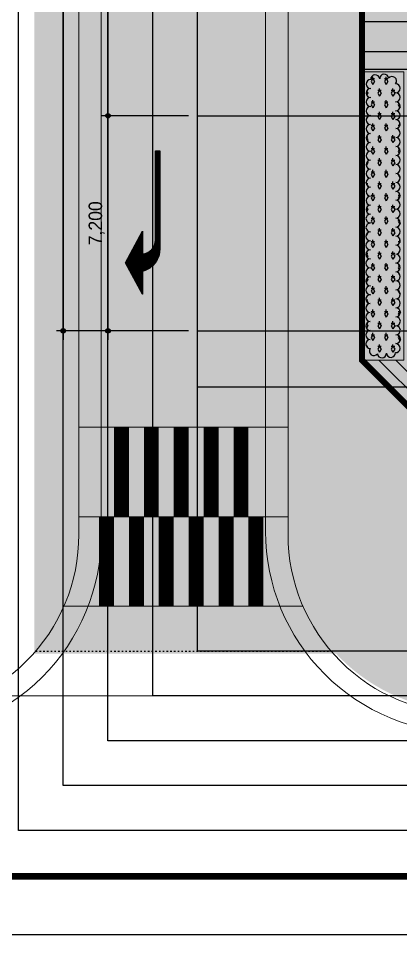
# Model space of a CAD drawing. Header units: millimetres. Extents: x -223175 to 287756, y -120611 to 352956.
# Drawn here: x 107279 to 120074, y 235212 to 265894 of the extents above; entities that cross this region are included whole.
import ezdxf

# ---------------------------------------------------------------- set-up
doc = ezdxf.new("R2010")
doc.units = ezdxf.units.MM
doc.header["$LTSCALE"] = 50
doc.header["$PDMODE"] = 35
for name, pattern in [('XREF 평면도$0$CEN', [62, 60, -1, 0, -1]), ('XREF 평면도$0$L2-2', [2.5, 1, -1.5]), ('XREF 평면도$0$PHANTOM', [25, 20, -1, 1, -1, 1, -1])]:
    doc.linetypes.add(name, pattern=pattern)
doc.layers.get('DEFPOINTS').update_dxf_attribs({"color": 108})
for name, color, linetype in [('FORM$0$FO_OUT', 1, 'Continuous'), ('I-SOLID(제외영역)', 253, 'Continuous'), ('XREF 평면도$0$0-조경ha', 251, 'Continuous'), ('XREF 평면도$0$0MARK', 7, 'Continuous'), ('XREF 평면도$0$0자전거횡단도', 7, 'Continuous'), ('XREF 평면도$0$_관목_Out', 8, 'Continuous'), ('XREF 평면도$0$_관목_Plant', 42, 'Continuous'), ('XREF 평면도$0$CEN', 1, 'XREF 평면도$0$CEN'), ('XREF 평면도$0$DIM', 7, 'Continuous'), ('XREF 평면도$0$F_HAT', 8, 'Continuous'), ('XREF 평면도$0$SITE', 1, 'XREF 평면도$0$PHANTOM')]:
    doc.layers.add(name, color=color, linetype=linetype)
doc.layers.add('XREF 평면도$0$0-조경pl', color=6, linetype='Continuous', lineweight=0)
doc.layers.add('XREF 평면도$0$0개선도로', color=7, linetype='Continuous', lineweight=0)
doc.styles.add('XREF 평면도$0$돋움', font='')
doc.styles.get('XREF 평면도$0$돋움').set_extended_font_data('Dotum')
doc.dimstyles.new('XREF 평면도$0$50', dxfattribs={"dimscale": 50, "dimtxt": 3, "dimasz": 1, "dimexe": 1.5, "dimexo": 2, "dimgap": 0.75, "dimtad": 1, "dimdec": 0, "dimdsep": 46, "dimlunit": 6, "dimtxsty": 'XREF 평면도$0$돋움', "dimblk": 'XREF 평면도$0$DIMDOT', "dimcen": -1, "dimdle": 1.5, "dimclrt": 3, "dimadec": 8, "dimazin": 0, "dimtfac": 1, "dimtdec": 0, "dimtix": 1, "dimtmove": 2, "dimatfit": 3, "dimldrblk": 'XREF 평면도$0$DIMDOT', "dimfxl": 1, "dimarcsym": 0})

# ---------------------------------------------------------------- blocks, each defined once
blk = doc.blocks.new('FORM')
at = {"color": 4}
blk.add_lwpolyline([(32, 581), (757.5, 581), (757.5, 13), (32, 13), (32, 581)], dxfattribs=at)
at = {"layer": 'DEFPOINTS', "ltscale": 0.3}
blk.add_lwpolyline([(32, 581), (827, 581), (827, 13), (32, 13)], close=True, dxfattribs=at)
at = {"layer": 'FORM$0$FO_OUT'}
blk.add_lwpolyline([(0, 0), (0, 594), (840, 594), (840, 0)], close=True, dxfattribs=at)
at = {"layer": 'FORM$0$FO_OUT', "color": 7, "const_width": 1.5}
blk.add_lwpolyline([(827, 13), (32, 13), (32, 581), (827, 581)], close=True, dxfattribs=at)
blk = doc.blocks.new('XREF 평면도$0$1층조경')
at = {"layer": 'XREF 평면도$0$_관목_Plant'}
h = blk.add_hatch(dxfattribs=at)
h.set_pattern_fill('HMALCHAE', color=256, scale=600, style=0)
h.set_pattern_definition([(240, (-71433.13, -101284.68), (225, -389.71143), [112.5, -337.5]), (300, (-71433.13, -101284.68), (450, -3e-07), [112.5, -337.5]), (0, (-71489.38, -101284.68), (225, 389.71143), [112.5, -337.5]), (90, (-71433.13, -101284.68), (-225, 389.71143), [60, -719.42286]), (300, (-71489.44, -101382.2), (450, -3e-07), [112.5, -337.5]), (240, (-71376.8, -101382.2), (225, -389.71143), [112.5, -337.5])])
edge = h.paths.add_edge_path()
edge.add_arc((47639, 162306), 150, 89.8928, 269.8928)
edge.add_arc((47638, 162006), 150, 89.8928, 269.8928)
edge.add_arc((47638, 161706), 150, 89.8928, 269.8928)
edge.add_arc((47637, 161406), 150, 89.8928, 269.8928)
edge.add_arc((47637, 161106), 150, 89.8928, 269.8928)
edge.add_arc((47636, 160806), 150, 89.8928, 269.8928)
edge.add_arc((47636, 160506), 150, 89.8928, 269.8928)
edge.add_arc((47635, 160206), 150, 89.8928, 269.8928)
edge.add_arc((47634, 159906), 150, 89.8928, 269.8928)
edge.add_arc((47634, 159606), 150, 89.8928, 269.8928)
edge.add_arc((47633, 159306), 150, 89.8928, 269.8928)
edge.add_arc((47633, 159006), 150, 89.8928, 269.8928)
edge.add_arc((47632, 158706), 150, 89.8928, 269.8928)
edge.add_arc((47632, 158406), 150, 89.8928, 269.8928)
edge.add_arc((47631, 158106), 150, 89.8928, 269.8928)
edge.add_arc((47630, 157806), 150, 89.8928, 269.8928)
edge.add_arc((47630, 157506), 150, 89.8928, 269.8928)
edge.add_arc((47629, 157206), 150, 89.8928, 269.8928)
edge.add_arc((47629, 156906), 150, 89.8928, 269.8928)
edge.add_arc((47628, 156606), 150, 89.8928, 269.8928)
edge.add_arc((47628, 156306), 150, 89.8928, 269.8928)
edge.add_arc((47627, 156006), 150, 89.8928, 269.8928)
edge.add_arc((47627, 155706), 150, 89.8928, 269.8928)
edge.add_arc((47626, 155406), 150, 89.8928, 269.8928)
edge.add_arc((47625, 155106), 150, 89.8928, 269.8928)
edge.add_arc((47625, 154806), 150, 89.8928, 269.8928)
edge.add_arc((47624, 154506), 150, 89.8928, 269.8928)
edge.add_arc((47624, 154206), 150, 89.8928, 269.8928)
edge.add_arc((47623, 153906), 150, 89.8928, 269.8928)
edge.add_arc((47623, 153606), 150, 89.8928, 269.8928)
edge.add_arc((47744, 153368), 150, 144.0837, 324.0837)
edge.add_arc((48015, 153289), 150, 183.4382, 3.4382)
edge.add_arc((48314, 153307), 150, 183.4382, 3.4382)
edge.add_arc((48472, 153466), 150, 266.8595, 86.8595)
edge.add_arc((48481, 153766), 150, 270.0546, 90.0546)
edge.add_arc((48480, 154066), 150, 270.0546, 90.0546)
edge.add_arc((48480, 154366), 150, 270.0546, 90.0546)
edge.add_arc((48480, 154666), 150, 270.0546, 90.0546)
edge.add_arc((48479, 154966), 150, 270.0546, 90.0546)
edge.add_arc((48479, 155266), 150, 270.0546, 90.0546)
edge.add_arc((48479, 155566), 150, 270.0546, 90.0546)
edge.add_arc((48479, 155866), 150, 270.0546, 90.0546)
edge.add_arc((48478, 156166), 150, 270.0546, 90.0546)
edge.add_arc((48478, 156466), 150, 270.0546, 90.0546)
edge.add_arc((48478, 156766), 150, 270.0546, 90.0546)
edge.add_arc((48477, 157066), 150, 270.0546, 90.0546)
edge.add_arc((48477, 157366), 150, 270.0546, 90.0546)
edge.add_arc((48477, 157666), 150, 270.0546, 90.0546)
edge.add_arc((48477, 157966), 150, 270.0546, 90.0546)
edge.add_arc((48476, 158266), 150, 270.0546, 90.0546)
edge.add_arc((48476, 158566), 150, 270.0546, 90.0546)
edge.add_arc((48476, 158866), 150, 270.0546, 90.0546)
edge.add_arc((48475, 159166), 150, 270.0546, 90.0546)
edge.add_arc((48475, 159466), 150, 270.0546, 90.0546)
edge.add_arc((48475, 159766), 150, 270.0546, 90.0546)
edge.add_arc((48475, 160066), 150, 270.0546, 90.0546)
edge.add_arc((48474, 160366), 150, 270.0546, 90.0546)
edge.add_arc((48474, 160666), 150, 270.0546, 90.0546)
edge.add_arc((48474, 160966), 150, 270.0546, 90.0546)
edge.add_arc((48473, 161266), 150, 270.0546, 90.0546)
edge.add_arc((48473, 161566), 150, 270.0546, 90.0546)
edge.add_arc((48473, 161866), 150, 270.0546, 90.0546)
edge.add_arc((48473, 162166), 150, 270.0546, 90.0546)
edge.add_arc((48355, 162409), 150, 321.538, 141.538)
edge.add_arc((48088, 162491), 150, 4.491, 184.491)
edge.add_arc((47789, 162468), 150, 4.3332, 184.3332)
edge.add_arc((47639, 162456), 0.0306, 4.3332, 184.3332)
at = {"layer": 'XREF 평면도$0$0-조경ha'}
for p, q in [((47912, 153064), (51590, 149386)), ((48477, 153064), (51590, 149951))]:
    blk.add_line(p, q, dxfattribs=at)
for points in [[(52042, 164391), (47346, 164391)], [(52042, 163391), (47346, 163391)], [(50832, 162391), (50832, 162791), (47346, 162791)]]:
    blk.add_lwpolyline(points, dxfattribs=at)
at = {"layer": 'XREF 평면도$0$0-조경pl'}
blk.add_lwpolyline([(48742, 153064), (48742, 162722), (47346, 162722), (47346, 153064)], close=True, dxfattribs=at)
at = {"layer": 'XREF 평면도$0$_관목_Out'}
blk.add_lwpolyline([(47639, 162456, 1), (47639, 162156, 1), (47638, 161856, 1), (47637, 161556, 1), (47637, 161256, 1), (47636, 160956, 1), (47636, 160656, 1), (47635, 160356, 1), (47635, 160056, 1), (47634, 159756, 1), (47634, 159456, 1), (47633, 159156, 1), (47632, 158856, 1), (47632, 158556, 1), (47631, 158256, 1), (47631, 157956, 1), (47630, 157656, 1), (47630, 157356, 1), (47629, 157056, 1), (47629, 156756, 1), (47628, 156456, 1), (47627, 156156, 1), (47627, 155856, 1), (47626, 155556, 1), (47626, 155256, 1), (47625, 154956, 1), (47625, 154656, 1), (47624, 154356, 1), (47623, 154056, 1), (47623, 153756, 1), (47622, 153456, 1), (47622, 153456, 1), (47865, 153280, 1), (47865, 153280, 1), (48165, 153298, 1), (48464, 153316, 1), (48464, 153316, 1), (48481, 153616, 1), (48481, 153616, 1), (48480, 153916, 1), (48480, 154216, 1), (48480, 154516, 1), (48480, 154816, 1), (48479, 155116, 1), (48479, 155416, 1), (48479, 155716, 1), (48478, 156016, 1), (48478, 156316, 1), (48478, 156616, 1), (48478, 156916, 1), (48477, 157216, 1), (48477, 157516, 1), (48477, 157816, 1), (48476, 158116, 1), (48476, 158416, 1), (48476, 158716, 1), (48476, 159016, 1), (48475, 159316, 1), (48475, 159616, 1), (48475, 159916, 1), (48474, 160216, 1), (48474, 160516, 1), (48474, 160816, 1), (48474, 161116, 1), (48473, 161416, 1), (48473, 161716, 1), (48473, 162016, 1), (48472, 162316, 1), (48472, 162316, 1), (48237, 162503, 1), (48237, 162503, 1), (47938, 162479, 1), (47938, 162479, 1), (47639, 162456, 1)], format="xyb", close=True, dxfattribs=at)
blk = doc.blocks.new('*X2038')
at = {"color": 0}
for p, q in [((1263.5, 961.9), (1264, 961.9)), ((1263.5, 960), (1265, 960)), ((1263.5, 958.1), (1266, 958.1)), ((1263.5, 956.2), (1267.1, 956.2)), ((1263.5, 954.4), (1268.1, 954.4)), ((1263.5, 952.5), (1269.1, 952.5)), ((1263.5, 950.6), (1270.1, 950.6)), ((1263.5, 948.8), (1271.1, 948.8)), ((1263.5, 946.9), (1272.2, 946.9)), ((1263.5, 945), (1273.2, 945)), ((1263.5, 943.1), (1274.2, 943.1)), ((1263.5, 941.2), (1275.2, 941.2)), ((1263.5, 939.4), (1276.3, 939.4)), ((1263.5, 937.5), (1277.3, 937.5)), ((1263.5, 935.6), (1278.3, 935.6)), ((1263.5, 933.8), (1279.3, 933.8)), ((1263.5, 931.9), (1280.4, 931.9)), ((1263.5, 930), (1281.4, 930)), ((1263.5, 928.1), (1282.4, 928.1)), ((1263.5, 926.2), (1283.4, 926.2)), ((1263.5, 924.4), (1284.4, 924.4)), ((1263.5, 922.5), (1285.5, 922.5)), ((1263.5, 920.6), (1286.5, 920.6)), ((1263.5, 918.8), (1287.5, 918.8)), ((1263.5, 916.9), (1288.5, 916.9)), ((1263.5, 915), (1289.6, 915)), ((1263.5, 913.1), (1290.6, 913.1)), ((1263.5, 911.2), (1291.6, 911.2)), ((1263.5, 909.4), (1292.6, 909.4)), ((1263.5, 907.5), (1293.6, 907.5)), ((1263.5, 905.6), (1294.7, 905.6)), ((1263.5, 903.8), (1295.7, 903.8)), ((1263.5, 901.9), (1296.7, 901.9)), ((1263.5, 900), (1297.7, 900)), ((1263.5, 898.1), (1298.8, 898.1)), ((1263.5, 896.2), (1299.8, 896.2)), ((1230.2, 864.4), (1317.2, 864.4)), ((1232.4, 866.2), (1316.1, 866.2)), ((1234.7, 868.1), (1315.1, 868.1)), ((1237.1, 870), (1314.1, 870)), ((1239.8, 871.9), (1313.1, 871.9)), ((1242.8, 873.8), (1312.1, 873.8)), ((1246, 875.6), (1311, 875.6)), ((1249.7, 877.5), (1310, 877.5)), ((1253.8, 879.4), (1309, 879.4)), ((1258.8, 881.2), (1308, 881.2)), ((1263.5, 894.4), (1300.8, 894.4)), ((1263.5, 892.5), (1301.8, 892.5)), ((1263.5, 890.6), (1302.9, 890.6)), ((1263.5, 888.8), (1303.9, 888.8)), ((1263.5, 886.9), (1304.9, 886.9)), ((1263.5, 885), (1305.9, 885)), ((1263.5, 883.1), (1306.9, 883.1)), ((1208.7, 832.5), (1312.5, 832.5)), ((1209.4, 834.4), (1313.5, 834.4)), ((1210.2, 836.2), (1314.6, 836.2)), ((1211, 838.1), (1315.6, 838.1)), ((1211.9, 840), (1316.6, 840)), ((1212.9, 841.9), (1317.6, 841.9)), ((1213.9, 843.8), (1318.6, 843.8)), ((1214.9, 845.6), (1319.7, 845.6)), ((1216.1, 847.5), (1320.7, 847.5)), ((1217.3, 849.4), (1321.7, 849.4)), ((1218.6, 851.2), (1322.7, 851.2)), ((1220, 853.1), (1323.3, 853.1)), ((1221.4, 855), (1322.3, 855)), ((1223, 856.9), (1321.3, 856.9)), ((1224.6, 858.8), (1320.2, 858.8)), ((1226.4, 860.6), (1319.2, 860.6)), ((1228.2, 862.5), (1318.2, 862.5)), ((1203.5, 804.4), (1229.7, 804.4)), ((1203.5, 802.5), (1228.3, 802.5)), ((1203.5, 800.6), (1226.9, 800.6)), ((1203.6, 808.1), (1233.1, 808.1)), ((1203.6, 806.2), (1231.3, 806.2)), ((1203.7, 810), (1235, 810)), ((1203.9, 811.9), (1237.2, 811.9)), ((1204.1, 813.7), (1239.7, 813.7)), ((1204.4, 815.6), (1242.5, 815.6)), ((1204.7, 817.5), (1245.9, 817.5)), ((1205, 819.4), (1250, 819.4)), ((1205.4, 821.2), (1255.7, 821.2)), ((1205.8, 823.1), (1307.4, 823.1)), ((1206.3, 825), (1308.4, 825)), ((1206.8, 826.9), (1309.4, 826.9)), ((1207.4, 828.7), (1310.5, 828.7)), ((1208, 830.6), (1311.5, 830.6)), ((1263.5, 821.2), (1306.4, 821.2)), ((1263.5, 819.4), (1305.4, 819.4)), ((1263.5, 817.5), (1304.3, 817.5)), ((1263.5, 815.6), (1303.3, 815.6)), ((1263.5, 813.7), (1302.3, 813.7)), ((1263.5, 811.9), (1301.3, 811.9)), ((1263.5, 810), (1300.2, 810)), ((1263.5, 808.1), (1299.2, 808.1)), ((1263.5, 806.2), (1298.2, 806.2)), ((1263.5, 804.4), (1297.2, 804.4)), ((1263.5, 802.5), (1296.1, 802.5)), ((1263.5, 800.6), (1295.1, 800.6)), ((1203.5, 798.7), (1225.8, 798.7)), ((1203.5, 796.9), (1224.7, 796.9)), ((1203.5, 795), (1223.7, 795)), ((1203.5, 793.1), (1222.8, 793.1)), ((1203.5, 791.2), (1222, 791.2)), ((1203.5, 789.4), (1221.3, 789.4)), ((1203.5, 787.5), (1220.7, 787.5)), ((1203.5, 785.6), (1220.2, 785.6)), ((1203.5, 783.8), (1219.7, 783.8)), ((1203.5, 781.9), (1219.4, 781.9)), ((1203.5, 780), (1219, 780)), ((1203.5, 778.1), (1218.8, 778.1)), ((1203.5, 776.2), (1218.7, 776.2)), ((1203.5, 774.4), (1218.6, 774.4)), ((1203.5, 772.5), (1218.5, 772.5)), ((1203.5, 770.6), (1218.5, 770.6)), ((1203.5, 768.8), (1218.5, 768.8)), ((1263.5, 798.7), (1294.1, 798.7)), ((1263.5, 796.9), (1293.1, 796.9)), ((1263.5, 795), (1292.1, 795)), ((1263.5, 793.1), (1291, 793.1)), ((1263.5, 791.2), (1290, 791.2)), ((1263.5, 789.4), (1289, 789.4)), ((1263.5, 787.5), (1288, 787.5)), ((1263.5, 785.6), (1286.9, 785.6)), ((1263.5, 783.8), (1285.9, 783.8)), ((1263.5, 781.9), (1284.9, 781.9)), ((1263.5, 780), (1283.9, 780)), ((1263.5, 778.1), (1282.9, 778.1)), ((1263.5, 776.2), (1281.8, 776.2)), ((1263.5, 774.4), (1280.8, 774.4)), ((1263.5, 772.5), (1279.8, 772.5)), ((1263.5, 770.6), (1278.8, 770.6)), ((1263.5, 768.8), (1277.7, 768.8)), ((1203.5, 766.9), (1218.5, 766.9)), ((1203.5, 765), (1218.5, 765)), ((1203.5, 763.1), (1218.5, 763.1)), ((1203.5, 761.2), (1218.5, 761.2)), ((1203.5, 759.4), (1218.5, 759.4)), ((1203.5, 757.5), (1218.5, 757.5)), ((1203.5, 755.6), (1218.5, 755.6)), ((1203.5, 753.8), (1218.5, 753.8)), ((1203.5, 751.9), (1218.5, 751.9)), ((1203.5, 750), (1218.5, 750)), ((1203.5, 748.1), (1218.5, 748.1)), ((1203.5, 746.2), (1218.5, 746.2)), ((1203.5, 744.4), (1218.5, 744.4)), ((1203.5, 742.5), (1218.5, 742.5)), ((1203.5, 740.6), (1218.5, 740.6)), ((1203.5, 738.8), (1218.5, 738.8)), ((1203.5, 736.9), (1218.5, 736.9)), ((1263.5, 766.9), (1276.7, 766.9)), ((1263.5, 765), (1275.7, 765)), ((1263.5, 763.1), (1274.7, 763.1)), ((1263.5, 761.2), (1273.6, 761.2)), ((1263.5, 759.4), (1272.6, 759.4)), ((1263.5, 757.5), (1271.6, 757.5)), ((1263.5, 755.6), (1270.6, 755.6)), ((1263.5, 753.8), (1269.6, 753.8)), ((1263.5, 751.9), (1268.5, 751.9)), ((1263.5, 750), (1267.5, 750)), ((1263.5, 748.1), (1266.5, 748.1)), ((1263.5, 746.2), (1265.5, 746.2)), ((1263.5, 744.4), (1264.4, 744.4)), ((1203.5, 735), (1218.5, 735)), ((1203.5, 733.1), (1218.5, 733.1)), ((1203.5, 731.2), (1218.5, 731.2)), ((1203.5, 729.4), (1218.5, 729.4)), ((1203.5, 727.5), (1218.5, 727.5)), ((1203.5, 725.6), (1218.5, 725.6)), ((1203.5, 723.7), (1218.5, 723.7)), ((1203.5, 721.9), (1218.5, 721.9)), ((1203.5, 720), (1218.5, 720)), ((1203.5, 718.1), (1218.5, 718.1)), ((1203.5, 716.2), (1218.5, 716.2)), ((1203.5, 714.4), (1218.5, 714.4)), ((1203.5, 712.5), (1218.5, 712.5)), ((1203.5, 710.6), (1218.5, 710.6)), ((1203.5, 708.8), (1218.5, 708.8)), ((1203.5, 706.9), (1218.5, 706.9)), ((1203.5, 705), (1218.5, 705)), ((1203.5, 703.1), (1218.5, 703.1)), ((1203.5, 701.2), (1218.5, 701.2)), ((1203.5, 699.4), (1218.5, 699.4)), ((1203.5, 697.5), (1218.5, 697.5)), ((1203.5, 695.6), (1218.5, 695.6)), ((1203.5, 693.8), (1218.5, 693.8)), ((1203.5, 691.9), (1218.5, 691.9)), ((1203.5, 690), (1218.5, 690)), ((1203.5, 688.1), (1218.5, 688.1)), ((1203.5, 686.2), (1218.5, 686.2)), ((1203.5, 684.4), (1218.5, 684.4)), ((1203.5, 682.5), (1218.5, 682.5)), ((1203.5, 680.6), (1218.5, 680.6)), ((1203.5, 678.8), (1218.5, 678.8)), ((1203.5, 676.9), (1218.5, 676.9)), ((1203.5, 675), (1218.5, 675)), ((1203.5, 673.1), (1218.5, 673.1)), ((1203.5, 671.2), (1218.5, 671.2)), ((1203.5, 669.4), (1218.5, 669.4)), ((1203.5, 667.5), (1218.5, 667.5)), ((1203.5, 665.6), (1218.5, 665.6)), ((1203.5, 663.8), (1218.5, 663.8)), ((1203.5, 661.9), (1218.5, 661.9)), ((1203.5, 660), (1218.5, 660)), ((1203.5, 658.1), (1218.5, 658.1)), ((1203.5, 656.2), (1218.5, 656.2)), ((1203.5, 654.4), (1218.5, 654.4)), ((1203.5, 652.5), (1218.5, 652.5)), ((1203.5, 650.6), (1218.5, 650.6)), ((1203.5, 648.7), (1218.5, 648.7)), ((1203.5, 646.9), (1218.5, 646.9)), ((1203.5, 645), (1218.5, 645)), ((1203.5, 643.1), (1218.5, 643.1)), ((1203.5, 641.2), (1218.5, 641.2)), ((1203.5, 639.4), (1218.5, 639.4)), ((1203.5, 637.5), (1218.5, 637.5)), ((1203.5, 635.6), (1218.5, 635.6)), ((1203.5, 633.8), (1218.5, 633.8)), ((1203.5, 631.9), (1218.5, 631.9)), ((1203.5, 630), (1218.5, 630)), ((1203.5, 628.1), (1218.5, 628.1)), ((1203.5, 626.2), (1218.5, 626.2)), ((1203.5, 624.4), (1218.5, 624.4)), ((1203.5, 622.5), (1218.5, 622.5)), ((1203.5, 620.6), (1218.5, 620.6)), ((1203.5, 618.8), (1218.5, 618.8)), ((1203.5, 616.9), (1218.5, 616.9)), ((1203.5, 615), (1218.5, 615)), ((1203.5, 613.1), (1218.5, 613.1)), ((1203.5, 611.2), (1218.5, 611.2)), ((1203.5, 609.4), (1218.5, 609.4)), ((1203.5, 607.5), (1218.5, 607.5)), ((1203.5, 605.6), (1218.5, 605.6)), ((1203.5, 603.8), (1218.5, 603.8)), ((1203.5, 601.9), (1218.5, 601.9)), ((1203.5, 600), (1218.5, 600)), ((1203.5, 598.1), (1218.5, 598.1)), ((1203.5, 596.2), (1218.5, 596.2)), ((1203.5, 594.4), (1218.5, 594.4)), ((1203.5, 592.5), (1218.5, 592.5)), ((1203.5, 590.6), (1218.5, 590.6)), ((1203.5, 588.8), (1218.5, 588.8)), ((1203.5, 586.9), (1218.5, 586.9)), ((1203.5, 585), (1218.5, 585)), ((1203.5, 583.1), (1218.5, 583.1)), ((1203.5, 581.2), (1218.5, 581.2)), ((1203.5, 579.4), (1218.5, 579.4)), ((1203.5, 577.5), (1218.5, 577.5)), ((1203.5, 575.6), (1218.5, 575.6)), ((1203.5, 573.7), (1218.5, 573.7)), ((1203.5, 571.9), (1218.5, 571.9)), ((1203.5, 570), (1218.5, 570)), ((1203.5, 568.1), (1218.5, 568.1)), ((1203.5, 566.2), (1218.5, 566.2)), ((1203.5, 564.4), (1218.5, 564.4)), ((1203.5, 562.5), (1218.5, 562.5)), ((1203.5, 560.6), (1218.5, 560.6)), ((1203.5, 558.8), (1218.5, 558.8)), ((1203.5, 556.9), (1218.5, 556.9)), ((1203.5, 555), (1218.5, 555)), ((1203.5, 553.1), (1218.5, 553.1)), ((1203.5, 551.2), (1218.5, 551.2)), ((1203.5, 549.4), (1218.5, 549.4)), ((1203.5, 547.5), (1218.5, 547.5)), ((1203.5, 545.6), (1218.5, 545.6)), ((1203.5, 543.8), (1218.5, 543.8)), ((1203.5, 541.9), (1218.5, 541.9)), ((1203.5, 540), (1218.5, 540)), ((1203.5, 538.1), (1218.5, 538.1)), ((1203.5, 536.2), (1218.5, 536.2)), ((1203.5, 534.4), (1218.5, 534.4)), ((1203.5, 532.5), (1218.5, 532.5)), ((1203.5, 530.6), (1218.5, 530.6)), ((1203.5, 528.8), (1218.5, 528.8)), ((1203.5, 526.9), (1218.5, 526.9)), ((1203.5, 525), (1218.5, 525)), ((1203.5, 523.1), (1218.5, 523.1)), ((1203.5, 521.2), (1218.5, 521.2)), ((1203.5, 519.4), (1218.5, 519.4)), ((1203.5, 517.5), (1218.5, 517.5)), ((1203.5, 515.6), (1218.5, 515.6)), ((1203.5, 513.8), (1218.5, 513.8)), ((1203.5, 511.9), (1218.5, 511.9)), ((1203.5, 510), (1218.5, 510)), ((1203.5, 508.1), (1218.5, 508.1)), ((1203.5, 506.2), (1218.5, 506.2)), ((1203.5, 504.4), (1218.5, 504.4)), ((1203.5, 502.5), (1218.5, 502.5)), ((1203.5, 500.6), (1218.5, 500.6)), ((1203.5, 498.7), (1218.5, 498.7)), ((1203.5, 496.9), (1218.5, 496.9)), ((1203.5, 495), (1218.5, 495)), ((1203.5, 493.1), (1218.5, 493.1)), ((1203.5, 491.2), (1218.5, 491.2)), ((1203.5, 489.4), (1218.5, 489.4)), ((1203.5, 487.5), (1218.5, 487.5)), ((1203.5, 485.6), (1218.5, 485.6)), ((1203.5, 483.8), (1218.5, 483.8)), ((1203.5, 481.9), (1218.5, 481.9)), ((1203.5, 480), (1218.5, 480)), ((1203.5, 478.1), (1218.5, 478.1)), ((1203.5, 476.2), (1218.5, 476.2)), ((1203.5, 474.4), (1218.5, 474.4)), ((1203.5, 472.5), (1218.5, 472.5)), ((1203.5, 470.6), (1218.5, 470.6)), ((1203.5, 468.8), (1218.5, 468.8)), ((1203.5, 466.9), (1218.5, 466.9)), ((1203.5, 465), (1218.5, 465)), ((1203.5, 463.1), (1218.5, 463.1))]:
    blk.add_line(p, q, dxfattribs=at)
blk = doc.blocks.new('XREF 평면도$0$DIMDOT')
at = {"color": 0}
blk.add_line((-2, 0), (2, 0), dxfattribs=at)
for radius in [0.5, 0.25]:
    blk.add_circle((0, 0), radius, dxfattribs=at)
blk = doc.blocks.new('*D2098')
at = {"layer": 'DEFPOINTS', "color": 0}
for p in [(113279, 295032), (108779, 255432), (113279, 255432)]:
    blk.add_point(p, dxfattribs=at)
at = {"layer": 'XREF 평면도$0$DIM', "color": 0, "lineweight": -2, "ltscale": 1e-05}
for p, q in [((112979, 295032), (108554, 295032)), ((108779, 294882), (108779, 255582)), ((112979, 255432), (108554, 255432))]:
    blk.add_line(p, q, dxfattribs=at)
at = {"layer": 'XREF 평면도$0$DIM', "color": 0, "linetype": 'ByBlock', "lineweight": -2, "xscale": 150, "yscale": 150, "zscale": 150}
for p, rotation in [((108779, 295032), 90), ((108779, 255432), 270)]:
    blk.add_blockref('XREF 평면도$0$DIMDOT', p, dxfattribs=dict(at, rotation=rotation))
at = {"layer": 'XREF 평면도$0$DIM', "color": 3, "insert": (108398, 275232), "char_height": 450, "attachment_point": 5, "rotation": 90, "style": 'XREF 평면도$0$돋움'}
blk.add_mtext('39,600', dxfattribs=at)
blk = doc.blocks.new('*D2099')
at = {"layer": 'DEFPOINTS', "color": 0}
for p in [(113279, 262632), (110279, 255432), (113279, 255432)]:
    blk.add_point(p, dxfattribs=at)
at = {"layer": 'XREF 평면도$0$DIM', "color": 0, "lineweight": -2, "ltscale": 1e-05}
for p, q in [((112979, 262632), (110054, 262632)), ((110279, 262482), (110279, 255582)), ((112979, 255432), (110054, 255432))]:
    blk.add_line(p, q, dxfattribs=at)
at = {"layer": 'XREF 평면도$0$DIM', "color": 0, "linetype": 'ByBlock', "lineweight": -2, "xscale": 150, "yscale": 150, "zscale": 150}
for p, rotation in [((110279, 262632), 90), ((110279, 255432), 270)]:
    blk.add_blockref('XREF 평면도$0$DIMDOT', p, dxfattribs=dict(at, rotation=rotation))
at = {"layer": 'XREF 평면도$0$DIM', "color": 3, "insert": (109898, 259032), "char_height": 450, "attachment_point": 5, "rotation": 90, "style": 'XREF 평면도$0$돋움'}
blk.add_mtext('7,200', dxfattribs=at)
blk = doc.blocks.new('*D2100')
at = {"layer": 'DEFPOINTS', "color": 0}
for p in [(113279, 271032), (110279, 262632), (113279, 262632)]:
    blk.add_point(p, dxfattribs=at)
at = {"layer": 'XREF 평면도$0$DIM', "color": 0, "lineweight": -2, "ltscale": 1e-05}
for p, q in [((112979, 271032), (110054, 271032)), ((110279, 270882), (110279, 262782)), ((112979, 262632), (110054, 262632))]:
    blk.add_line(p, q, dxfattribs=at)
at = {"layer": 'XREF 평면도$0$DIM', "color": 0, "linetype": 'ByBlock', "lineweight": -2, "xscale": 150, "yscale": 150, "zscale": 150}
for p, rotation in [((110279, 271032), 90), ((110279, 262632), 270)]:
    blk.add_blockref('XREF 평면도$0$DIMDOT', p, dxfattribs=dict(at, rotation=rotation))
at = {"layer": 'XREF 평면도$0$DIM', "color": 3, "insert": (109898, 266832), "char_height": 450, "attachment_point": 5, "rotation": 90, "style": 'XREF 평면도$0$돋움'}
blk.add_mtext('8,400', dxfattribs=at)

msp = doc.modelspace()

# ---------------------------------------------------------------- hatches: boundary and pattern name
at = {"layer": 'I-SOLID(제외영역)', "ltscale": 0.5}
h = msp.add_hatch(color=253, dxfattribs=at)
h.dxf.hatch_style = 1
h.paths.add_polyline_path([(107817.9932, 312724.6809), (107817.9932, 244617.0602), (184614.5896, 244617.0602), (184614.5896, 312724.6809)])
h.paths.add_polyline_path([(143274.9138, 271631.6924), (140474.9138, 271631.6924), (140474.9138, 278831.6924), (143274.9138, 278831.6924), (143274.9138, 284356.6924), (147974.9138, 284356.6924), (147974.9138, 283111.6924), (148824.9138, 283111.6924), (148824.9138, 278581.6924), (146104.9138, 278581.6924), (146104.9138, 278331.6924), (154149.9138, 278331.6924), (154149.9138, 276381.6924), (166174.9138, 276381.6924), (166174.9138, 273881.6924), (154149.9138, 273881.6924), (154149.9138, 272131.6924), (145764.9138, 272131.6924), (145764.9138, 271881.6924), (148624.9138, 271881.6924), (148574.9138, 271756.6924), (148574.9138, 267351.6924), (147974.9138, 267351.6924), (147974.9138, 266231.6924), (145564.9138, 266231.6924), (145564.9138, 265981.6924), (143274.9138, 265981.6924), (143274.9138, 266231.6924)], flags=16)
h.paths.add_polyline_path([(132374.9138, 271631.6924), (137044.9138, 271631.6924), (137044.9138, 270991.6924), (137274.9138, 270991.6924), (137274.9138, 269231.6924), (138074.9138, 269231.6924), (138074.9138, 265981.6924), (133724.9138, 265981.6924), (133724.9138, 269031.6924), (132374.9138, 269031.6924)], flags=16)
at = {"layer": 'XREF 평면도$0$F_HAT', "ltscale": 10}
h = msp.add_hatch(dxfattribs=at)
h.set_pattern_fill('EARTH', color=256, scale=200, style=0)
h.set_pattern_definition([(0, (-162118.8, 210702.1), (1270, 1270), [1270, -1270]), (0, (-162118.8, 211178.4), (1270, 1270), [1270, -1270]), (0, (-162118.8, 211654.6), (1270, 1270), [1270, -1270]), (90, (-161960.1, 211813.4), (-1270, 1270), [1270, -1270]), (90, (-161483.8, 211813.4), (-1270, 1270), [1270, -1270]), (90, (-161007.6, 211813.4), (-1270, 1270), [1270, -1270])])
edge = h.paths.add_edge_path()
edge.add_arc((122303.7168, 296707.3663), 6000, 90, 180, ccw=False)
edge.add_line((122303.7168, 302707.3663), (165827.6734, 302707.3663))
edge.add_arc((165827.6734, 296707.3663), 6000, 7.60009137, 90, ccw=False)
edge.add_line((171774.9654, 297500.9141), (172788.1157, 290234.6073))
edge.add_line((172788.1157, 290234.6073), (178227.6237, 258587.7343))
edge.add_line((178227.6237, 258587.7343), (179127.1938, 254142.4001))
edge.add_arc((169203.4195, 252731.001), 10023.6392, 270.05453158, 8.09454977, ccw=False)
edge.add_line((169212.9595, 242707.3663), (169212.9595, 242607.3663))
edge.add_line((169212.9595, 242607.3663), (122303.7168, 242607.3663))
edge.add_line((122303.7168, 247707.3663), (122303.7168, 242707.3663))
edge.add_arc((122303.7168, 248707.3663), 6000, 180, 270, ccw=False)
edge.add_line((116303.7168, 248707.3663), (116309.7336, 266200.3281))
edge.add_arc((122288.1993, 266344.9108), 5980.2137, 125.6384541, 181.385366, ccw=False)
edge.add_line((118803.7168, 271205.0896), (118803.7168, 254450.007))
edge.add_line((118803.7168, 254450.007), (123023.5841, 250204.7065))
edge.add_line((123023.5841, 250204.7065), (171064.5974, 250204.7065))
edge.add_line((171064.5974, 250204.7065), (176114.5896, 256405.3162))
edge.add_line((176114.5896, 256405.3162), (169292.7739, 297201.4016))
edge.add_line((169292.7739, 297201.4016), (165913.8508, 300207.3663))
edge.add_line((165913.8508, 300207.3663), (123023.5841, 300226.1632))
edge.add_line((123023.5841, 300226.1632), (118808.5174, 295969.5262))
edge.add_line((118808.5174, 295969.5262), (118803.7168, 279258.2952))
edge.add_arc((122339.6839, 284163.5339), 6046.8529, 183.43849468, 234.21385338, ccw=False)
edge.add_line((116303.7168, 283800.8616), (116303.7168, 296707.3663))

# ---------------------------------------------------------------- linework, layer by layer
at = {"color": 8, "const_width": 500, "flags": 128}
for points in [[(110730.8423, 249207.3663), (110730.8423, 252207.3663)], [(111730.8423, 249207.3663), (111730.8423, 252207.3663)], [(112730.8423, 249207.3663), (112730.8423, 252207.3663)], [(113730.8423, 249207.3663), (113730.8423, 252207.3663)], [(114730.8423, 249207.3663), (114730.8423, 252207.3663)], [(110230.8423, 249207.3663), (110230.8423, 246207.3663)], [(111230.8423, 249207.3663), (111230.8423, 246207.3663)], [(112230.8423, 249207.3663), (112230.8423, 246207.3663)], [(113230.8423, 249207.3663), (113230.8423, 246207.3663)], [(114230.8423, 249207.3663), (114230.8423, 246207.3663)], [(115230.8423, 249207.3663), (115230.8423, 246207.3663)]]:
    msp.add_lwpolyline(points, dxfattribs=at)
at = {"layer": 'DEFPOINTS'}
for points in [[(87876.894, 322361.5591), (196701.894, 322361.5591), (196701.894, 237161.5591), (87876.894, 237161.5591)], [(207126.894, 237161.5591), (87876.894, 237161.5591), (87876.894, 322361.5591), (207126.894, 322361.5591)], [(107279.1227, 311726.1632), (187614.5896, 311726.1632), (187614.5896, 238704.7065), (107279.1227, 238704.7065)], [(108779.1227, 310226.1632), (186114.5896, 310226.1632), (186114.5896, 240204.7065), (108779.1227, 240204.7065)], [(110279.1227, 308726.1632), (184614.5896, 308726.1632), (184614.5896, 241704.7065), (110279.1227, 241704.7065)], [(111779.1227, 307226.1632), (183114.5896, 307226.1632), (183114.5896, 243204.7065), (111779.1227, 243204.7065)], [(113279.1227, 305726.1632), (181614.5896, 305726.1632), (181614.5896, 244704.7065), (113279.1227, 244704.7065)]]:
    msp.add_lwpolyline(points, close=True, dxfattribs=at)
at = {"layer": 'XREF 평면도$0$0MARK'}
msp.add_lwpolyline([(111871.7638, 261453.7492), (112015.7638, 261453.7492), (112015.7638, 258189.7492, -0.3419987131), (111439.7638, 257421.7492), (111439.7638, 256653.7492), (110863.7638, 257709.7492), (111439.7638, 258765.7492), (111439.7638, 257997.7492, 0.3851703882), (111871.7638, 258477.7492)], format="xyb", close=True, dxfattribs=at)
at = {"layer": 'XREF 평면도$0$0개선도로'}
for points in [[(109303.7168, 296607.3663), (109303.7168, 248607.3663)], [(110053.7168, 296607.3663), (110053.7168, 248607.3663)], [(115553.7168, 296607.3663), (115553.7168, 248607.3663)], [(116303.7168, 296607.3663), (116303.7168, 248607.3663)], [(109303.7168, 252207.3663), (116303.7168, 252207.3663)], [(109303.7168, 249207.3663), (116303.7168, 249207.3663)], [(108802.8076, 246207.3663), (116804.626, 246207.3663)], [(105919.0562, 243207.3663), (119688.3774, 243207.3663)]]:
    msp.add_lwpolyline(points, dxfattribs=at)
for points in [[(103303.7168, 241857.3663, 0.4142135624), (110053.7168, 248607.3663)], [(103303.7168, 242607.3663, 0.4142135624), (109303.7168, 248607.3663)], [(115553.7168, 248707.3663, 0.4142135624), (122303.7168, 241957.3663)], [(116303.7168, 248607.3663, 0.4142135624), (122303.7168, 242607.3663)]]:
    msp.add_lwpolyline(points, format="xyb", dxfattribs=at)
at = {"layer": 'XREF 평면도$0$0자전거횡단도', "linetype": 'XREF 평면도$0$L2-2'}
msp.add_lwpolyline([(107863.322, 244707.3663), (117744.1115, 244707.3663)], dxfattribs=at)
at = {"layer": 'XREF 평면도$0$CEN', "color": 1, "ltscale": 300}
for p, q in [((113279.1227, 262631.6924), (181614.5896, 262631.6924)), ((113279.1227, 262631.6924), (181614.5896, 262631.6924)), ((113279.1227, 255431.6924), (181614.5896, 255431.6924)), ((113279.1227, 255431.6924), (181614.5896, 255431.6924)), ((113279.1227, 253556.6924), (181614.5896, 253556.6924))]:
    msp.add_line(p, q, dxfattribs=at)
at = {"layer": 'XREF 평면도$0$SITE', "color": 1, "ltscale": 300, "const_width": 200}
msp.add_lwpolyline([(123023.5841, 300226.1632), (118779.1227, 295981.7019), (118779.1227, 254449.1679), (123023.5841, 250204.7065), (171064.5974, 250204.7065), (176114.5896, 256405.3162, -0.0165654568), (169283.2711, 297268.2216), (165920.9421, 300226.1632)], format="xyb", close=True, dxfattribs=at)

# ---------------------------------------------------------------- block references
at = {"xscale": 149.9999999999999, "yscale": 149.9999999999999, "zscale": 149.9999999999999}
msp.add_blockref('FORM', (83076.894, 235211.5591), dxfattribs=at)
msp.add_blockref('XREF 평면도$0$1층조경', (71433.1273, 101384.675))
at = {"layer": 'XREF 평면도$0$0MARK', "xscale": 9.5999999903142, "yscale": 9.5999999903142, "zscale": 9.5999999903142, "rotation": 180}
msp.add_blockref('*X2038', (123569.6906, 265895.7145), dxfattribs=at)

# ---------------------------------------------------------------- dimensions: what is measured, and where the dimension line sits
at = {"layer": 'XREF 평면도$0$DIM', "ltscale": 1e-05}
for base, p1, p2, picture, middle in [((108779.1227, 255431.6924), (113279.1227, 295031.6924), (113279.1227, 255431.6924), '*D2098', (108397.966, 275231.6924)), ((110279.1227, 262631.6924), (113279.1227, 271031.6924), (113279.1227, 262631.6924), '*D2100', (109897.966, 266831.6924)), ((110279.1227, 255431.6924), (113279.1227, 262631.6924), (113279.1227, 255431.6924), '*D2099', (109897.966, 259031.6924))]:
    dim = msp.add_linear_dim(base=base, p1=p1, p2=p2, angle=90, dimstyle='XREF 평면도$0$50', override={"dimscale": 150}, dxfattribs=at)
    dim.commit()
    dim.dimension.update_dxf_attribs({"geometry": picture, "text_midpoint": middle})

doc.saveas('drawing.dxf')
